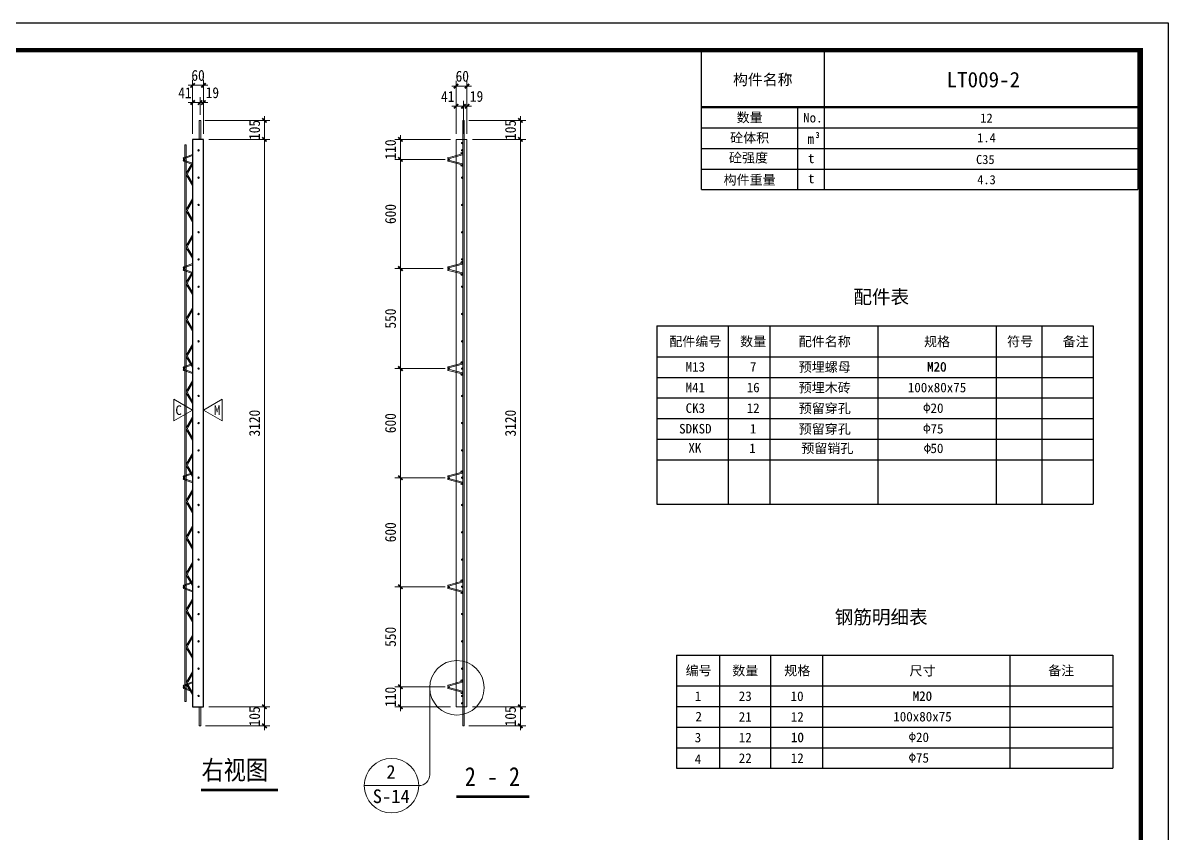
# Model space of a CAD drawing. Header units: millimetres. Extents: x 0 to 28815, y -2 to 20487.
# Drawn here: x 22515 to 28815, y 16029 to 20484 of the extents above; entities that cross this region are included whole.
import ezdxf
from ezdxf.enums import TextEntityAlignment as Align

# ---------------------------------------------------------------- set-up
doc = ezdxf.new("R2010")
doc.units = ezdxf.units.MM
doc.linetypes.add('ACAD_ISO10W100', pattern=[18, 12, -3, 0, -3])
for name, color, linetype in [('DBD6X-1##宽度', 4, 'Continuous'), ('DBD6X-1##高度', 4, 'Continuous'), ('YZ-下划线', 1, 'ACAD_ISO10W100'), ('YZ-标题文字', 2, 'Continuous'), ('YZ-索引图号', 3, 'Continuous'), ('图框2', 1, 'Continuous'), ('图框签字栏-图框文字', 255, 'Continuous'), ('图框线', 7, 'Continuous'), ('桁架', 4, 'Continuous'), ('钢筋', 7, 'Continuous')]:
    doc.layers.add(name, color=color, linetype=linetype)
for name, color, linetype, lineweight in [('YG-标注', 151, 'Continuous', 15), ('YZ-符号', 96, 'Continuous', 9), ('轮廓线', 2, 'Continuous', 13)]:
    doc.layers.add(name, color=color, linetype=linetype, lineweight=lineweight)
doc.styles.add('YZ-样式 1', font='simhei.ttf', dxfattribs={"width": 0.85})
doc.styles.add('YZ-样式 2', font='simhei.ttf', dxfattribs={"width": 0.9})
doc.styles.add('图签-样式 2', font='')
doc.styles.add('图签-黑体', font='simhei.ttf')
doc.styles.get('图签-样式 2').set_extended_font_data('NSimSun')
doc.dimstyles.new('YZ-30', dxfattribs={"dimscale": 30, "dimtxt": 2, "dimasz": 0.8, "dimexe": 1, "dimexo": 1, "dimgap": 0.8, "dimtad": 1, "dimdec": 0, "dimzin": 1, "dimdsep": 46, "dimtxsty": 'YZ-样式 2', "dimblk": 'ARCHTICK', "dimcen": 250, "dimdle": 0.8, "dimclrd": 151, "dimclre": 151, "dimclrt": 7, "dimazin": 0, "dimtfac": 1, "dimtdec": 0, "dimtix": 1, "dimtmove": 2, "dimatfit": 2, "dimldrblk": 'ARCHTICK', "dimfxl": 1, "dimlwd": 9, "dimlwe": 9, "dimarcsym": 0})

# ---------------------------------------------------------------- blocks, each defined once
blk = doc.blocks.new('A$C6EDF263D')
at = {"layer": '桁架', "color": 4, "linetype": 'Continuous', "lineweight": 9}
for p, q in [((82.8, 74.6), (6.3, 53.8)), ((84.4, 68.8), (7.7, 48)), ((82.8, 14.4), (6.3, 34.2)), ((84.4, 20.2), (7.7, 40))]:
    blk.add_line(p, q, dxfattribs=at)
for centre in [(80.4, 78), (8.4, 44), (80.4, 11)]:
    blk.add_circle(centre, 4, dxfattribs=at)
for centre, start, end in [((83.5, 71.7), 283.99475, 103.99475), ((7, 50.9), 103.99475, 283.99475), ((7, 37.1), 76.00525, 256.00525), ((83.5, 17.3), 256.00525, 76.00525)]:
    blk.add_arc(centre, 3, start, end, dxfattribs=at)
blk = doc.blocks.new('A$C71EC6BAC')
at = {"layer": '桁架', "color": 4, "linetype": 'Continuous', "lineweight": 9}
for p, q in [((55.4, 54.9), (6.3, 37.3)), ((55.4, 0), (6.3, 17.7)), ((55.4, 48.6), (7.7, 31.5)), ((55.4, 6.3), (7.7, 23.5))]:
    blk.add_line(p, q, dxfattribs=at)
blk.add_circle((8.4, 27.5), 4, dxfattribs=at)
for centre, start, end in [((7, 34.4), 103.99475, 283.99475), ((7, 20.6), 76.00525, 256.00525)]:
    blk.add_arc(centre, 3, start, end, dxfattribs=at)
blk = doc.blocks.new('_ArchTick')
at = {"color": 0, "linetype": 'ByBlock', "const_width": 0.4}
blk.add_lwpolyline([(-0.5, -0.5), (0.5, 0.5)], dxfattribs=at)
blk = doc.blocks.new('*D526')
at = {"layer": 'Defpoints', "color": 0, "ltscale": 30, "transparency": 16777216}
for p in [(23485, 19948.2), (23508.3, 19843.6), (23843.6, 19843.6)]:
    blk.add_point(p, dxfattribs=at)
at = {"layer": 'YG-标注', "color": 151, "lineweight": 9, "ltscale": 30, "transparency": 16777216}
for p, q in [((23843.6, 19948.2), (23843.6, 19972.2)), ((23515, 19948.2), (23873.6, 19948.2)), ((23843.6, 19948.2), (23843.6, 19843.6)), ((23538.3, 19843.6), (23873.6, 19843.6)), ((23843.6, 19843.6), (23843.6, 19819.6))]:
    blk.add_line(p, q, dxfattribs=at)
at = {"layer": 'YG-标注', "color": 151, "lineweight": 9, "ltscale": 30, "transparency": 16777216, "xscale": 24, "yscale": 24, "zscale": 24}
for p, rotation in [((23843.6, 19948.2), 270), ((23843.6, 19843.6), 90)]:
    blk.add_blockref('_ArchTick', p, dxfattribs=dict(at, rotation=rotation))
at = {"layer": 'YG-标注', "color": 7, "lineweight": 9, "ltscale": 30, "transparency": 16777216, "insert": (23789.3, 19895.9), "char_height": 60, "attachment_point": 5, "rotation": 90, "style": 'YZ-样式 2'}
blk.add_mtext('105', dxfattribs=at)
blk = doc.blocks.new('*D527')
at = {"layer": 'DBD6X-1##宽度', "color": 151, "lineweight": 9, "ltscale": 30, "transparency": 16777216}
for p, q in [((23843.6, 19867.6), (23843.6, 16699.6)), ((23538.3, 19843.6), (23873.6, 19843.6)), ((23538.3, 16723.6), (23873.6, 16723.6))]:
    blk.add_line(p, q, dxfattribs=at)
at = {"layer": 'Defpoints', "color": 0, "ltscale": 30, "transparency": 16777216}
for p in [(23508.3, 19843.6), (23508.3, 16723.6), (23843.6, 16723.6)]:
    blk.add_point(p, dxfattribs=at)
at = {"layer": 'DBD6X-1##宽度', "color": 151, "lineweight": 9, "ltscale": 30, "transparency": 16777216, "xscale": 24, "yscale": 24, "zscale": 24}
for p, rotation in [((23843.6, 19843.6), 90), ((23843.6, 16723.6), 270)]:
    blk.add_blockref('_ArchTick', p, dxfattribs=dict(at, rotation=rotation))
at = {"layer": 'DBD6X-1##宽度', "color": 7, "lineweight": 9, "ltscale": 30, "transparency": 16777216, "insert": (23789.3, 18283.6), "char_height": 60, "attachment_point": 5, "rotation": 90, "style": 'YZ-样式 2'}
blk.add_mtext('3120', dxfattribs=at)
blk = doc.blocks.new('*D528')
at = {"layer": 'Defpoints', "color": 0, "ltscale": 30, "transparency": 16777216}
for p in [(23508.3, 16723.6), (23489.3, 16619), (23843.6, 16619)]:
    blk.add_point(p, dxfattribs=at)
at = {"layer": 'YG-标注', "color": 151, "lineweight": 9, "ltscale": 30, "transparency": 16777216}
for p, q in [((23538.3, 16723.6), (23873.6, 16723.6)), ((23843.6, 16723.6), (23843.6, 16747.6)), ((23843.6, 16723.6), (23843.6, 16619)), ((23519.3, 16619), (23873.6, 16619)), ((23843.6, 16619), (23843.6, 16595))]:
    blk.add_line(p, q, dxfattribs=at)
at = {"layer": 'YG-标注', "color": 151, "lineweight": 9, "ltscale": 30, "transparency": 16777216, "xscale": 24, "yscale": 24, "zscale": 24}
for p, rotation in [((23843.6, 16723.6), 270), ((23843.6, 16619), 90)]:
    blk.add_blockref('_ArchTick', p, dxfattribs=dict(at, rotation=rotation))
at = {"layer": 'YG-标注', "color": 7, "lineweight": 9, "ltscale": 30, "transparency": 16777216, "insert": (23789.3, 16671.3), "char_height": 60, "attachment_point": 5, "rotation": 90, "style": 'YZ-样式 2'}
blk.add_mtext('105', dxfattribs=at)
blk = doc.blocks.new('*D529')
at = {"layer": 'Defpoints', "color": 0, "ltscale": 30, "transparency": 16777216}
for p in [(23448.3, 20141.2), (23448.3, 19843.6), (23508.3, 19843.6)]:
    blk.add_point(p, dxfattribs=at)
at = {"layer": 'YG-标注', "color": 151, "lineweight": 9, "ltscale": 30, "transparency": 16777216}
for p, q in [((23448.3, 19873.6), (23448.3, 20171.2)), ((23508.3, 19873.6), (23508.3, 20171.2)), ((23448.3, 20141.2), (23424.3, 20141.2)), ((23508.3, 20141.2), (23448.3, 20141.2)), ((23508.3, 20141.2), (23532.3, 20141.2))]:
    blk.add_line(p, q, dxfattribs=at)
at = {"layer": 'YG-标注', "color": 151, "lineweight": 9, "ltscale": 30, "transparency": 16777216, "xscale": 24, "yscale": 24, "zscale": 24}
blk.add_blockref('_ArchTick', (23448.3, 20141.2), dxfattribs=at)
at = {"layer": 'YG-标注', "color": 151, "lineweight": 9, "ltscale": 30, "transparency": 16777216, "xscale": 24, "yscale": 24, "zscale": 24, "rotation": 180}
blk.add_blockref('_ArchTick', (23508.3, 20141.2), dxfattribs=at)
at = {"layer": 'YG-标注', "color": 7, "lineweight": 9, "ltscale": 30, "transparency": 16777216, "insert": (23478.3, 20195.6), "char_height": 60, "attachment_point": 5, "style": 'YZ-样式 2'}
blk.add_mtext('60', dxfattribs=at)
blk = doc.blocks.new('*D530')
at = {"layer": 'Defpoints', "color": 0, "ltscale": 30, "transparency": 16777216}
for p in [(23489.3, 20046.4), (23489.3, 19948.2), (23508.3, 19843.6)]:
    blk.add_point(p, dxfattribs=at)
at = {"layer": 'YG-标注', "color": 151, "lineweight": 9, "ltscale": 30, "transparency": 16777216}
for p, q in [((23489.3, 20046.4), (23465.3, 20046.4)), ((23489.3, 19978.2), (23489.3, 20076.4)), ((23508.3, 20046.4), (23489.3, 20046.4)), ((23508.3, 19873.6), (23508.3, 20076.4)), ((23508.3, 20046.4), (23532.3, 20046.4))]:
    blk.add_line(p, q, dxfattribs=at)
at = {"layer": 'YG-标注', "color": 151, "lineweight": 9, "ltscale": 30, "transparency": 16777216, "xscale": 24, "yscale": 24, "zscale": 24}
blk.add_blockref('_ArchTick', (23489.3, 20046.4), dxfattribs=at)
at = {"layer": 'YG-标注', "color": 151, "lineweight": 9, "ltscale": 30, "transparency": 16777216, "xscale": 24, "yscale": 24, "zscale": 24, "rotation": 180}
blk.add_blockref('_ArchTick', (23508.3, 20046.4), dxfattribs=at)
at = {"layer": 'YG-标注', "color": 7, "lineweight": 9, "ltscale": 30, "transparency": 16777216, "insert": (23557, 20100.4), "char_height": 60, "attachment_point": 5, "style": 'YZ-样式 2'}
blk.add_mtext('19', dxfattribs=at)
blk = doc.blocks.new('*D531')
at = {"layer": 'Defpoints', "color": 0, "ltscale": 30, "transparency": 16777216}
for p in [(23448.3, 20046.4), (23489.3, 19948.2), (23448.3, 19843.6)]:
    blk.add_point(p, dxfattribs=at)
at = {"layer": 'YG-标注', "color": 151, "lineweight": 9, "ltscale": 30, "transparency": 16777216}
for p, q in [((23448.3, 20046.4), (23424.3, 20046.4)), ((23448.3, 19873.6), (23448.3, 20076.4)), ((23489.3, 20046.4), (23448.3, 20046.4)), ((23489.3, 19978.2), (23489.3, 20076.4)), ((23489.3, 20046.4), (23513.3, 20046.4))]:
    blk.add_line(p, q, dxfattribs=at)
at = {"layer": 'YG-标注', "color": 151, "lineweight": 9, "ltscale": 30, "transparency": 16777216, "xscale": 24, "yscale": 24, "zscale": 24}
blk.add_blockref('_ArchTick', (23448.3, 20046.4), dxfattribs=at)
at = {"layer": 'YG-标注', "color": 151, "lineweight": 9, "ltscale": 30, "transparency": 16777216, "xscale": 24, "yscale": 24, "zscale": 24, "rotation": 180}
blk.add_blockref('_ArchTick', (23489.3, 20046.4), dxfattribs=at)
at = {"layer": 'YG-标注', "color": 7, "lineweight": 9, "ltscale": 30, "transparency": 16777216, "insert": (23406.2, 20100.4), "char_height": 60, "attachment_point": 5, "style": 'YZ-样式 2'}
blk.add_mtext('41', dxfattribs=at)
blk = doc.blocks.new('*D532')
at = {"layer": 'DBD6X-1##高度', "color": 151, "lineweight": 9, "ltscale": 30, "transparency": 16777216}
for p, q in [((24897.7, 19873.6), (24897.7, 20166.7)), ((24957.7, 19873.6), (24957.7, 20166.7)), ((24981.7, 20136.7), (24873.7, 20136.7))]:
    blk.add_line(p, q, dxfattribs=at)
at = {"layer": 'Defpoints', "color": 0, "ltscale": 30, "transparency": 16777216}
for p in [(24897.7, 20136.7), (24897.7, 19843.6), (24957.7, 19843.6)]:
    blk.add_point(p, dxfattribs=at)
at = {"layer": 'DBD6X-1##高度', "color": 151, "lineweight": 9, "ltscale": 30, "transparency": 16777216, "xscale": 24, "yscale": 24, "zscale": 24, "rotation": 180}
blk.add_blockref('_ArchTick', (24897.7, 20136.7), dxfattribs=at)
at = {"layer": 'DBD6X-1##高度', "color": 151, "lineweight": 9, "ltscale": 30, "transparency": 16777216, "xscale": 24, "yscale": 24, "zscale": 24}
blk.add_blockref('_ArchTick', (24957.7, 20136.7), dxfattribs=at)
at = {"layer": 'DBD6X-1##高度', "color": 7, "lineweight": 9, "ltscale": 30, "transparency": 16777216, "insert": (24931.8, 20191), "char_height": 60, "attachment_point": 5, "style": 'YZ-样式 2'}
blk.add_mtext('60', dxfattribs=at)
blk = doc.blocks.new('*D533')
at = {"layer": 'Defpoints', "color": 0, "ltscale": 30, "transparency": 16777216}
for p in [(24938.8, 20026), (24938.8, 19843.6), (24957.7, 19843.6)]:
    blk.add_point(p, dxfattribs=at)
at = {"layer": 'YG-标注', "color": 151, "lineweight": 9, "ltscale": 30, "transparency": 16777216}
for p, q in [((24938.8, 19873.6), (24938.8, 20056)), ((24957.7, 19873.6), (24957.7, 20056)), ((24938.8, 20026), (24914.8, 20026)), ((24957.7, 20026), (24938.8, 20026)), ((24957.7, 20026), (24981.7, 20026))]:
    blk.add_line(p, q, dxfattribs=at)
at = {"layer": 'YG-标注', "color": 151, "lineweight": 9, "ltscale": 30, "transparency": 16777216, "xscale": 24, "yscale": 24, "zscale": 24}
blk.add_blockref('_ArchTick', (24938.8, 20026), dxfattribs=at)
at = {"layer": 'YG-标注', "color": 151, "lineweight": 9, "ltscale": 30, "transparency": 16777216, "xscale": 24, "yscale": 24, "zscale": 24, "rotation": 180}
blk.add_blockref('_ArchTick', (24957.7, 20026), dxfattribs=at)
at = {"layer": 'YG-标注', "color": 7, "lineweight": 9, "ltscale": 30, "transparency": 16777216, "insert": (25010.3, 20080), "char_height": 60, "attachment_point": 5, "style": 'YZ-样式 2'}
blk.add_mtext('19', dxfattribs=at)
blk = doc.blocks.new('*D534')
at = {"layer": 'Defpoints', "color": 0, "ltscale": 30, "transparency": 16777216}
for p in [(24897.7, 20026), (24897.7, 19843.6), (24938.8, 19843.6)]:
    blk.add_point(p, dxfattribs=at)
at = {"layer": 'YG-标注', "color": 151, "lineweight": 9, "ltscale": 30, "transparency": 16777216}
for p, q in [((24897.7, 19873.6), (24897.7, 20056)), ((24938.8, 19873.6), (24938.8, 20056)), ((24897.7, 20026), (24873.7, 20026)), ((24938.8, 20026), (24897.7, 20026)), ((24938.8, 20026), (24962.8, 20026))]:
    blk.add_line(p, q, dxfattribs=at)
at = {"layer": 'YG-标注', "color": 151, "lineweight": 9, "ltscale": 30, "transparency": 16777216, "xscale": 24, "yscale": 24, "zscale": 24}
blk.add_blockref('_ArchTick', (24897.7, 20026), dxfattribs=at)
at = {"layer": 'YG-标注', "color": 151, "lineweight": 9, "ltscale": 30, "transparency": 16777216, "xscale": 24, "yscale": 24, "zscale": 24, "rotation": 180}
blk.add_blockref('_ArchTick', (24938.8, 20026), dxfattribs=at)
at = {"layer": 'YG-标注', "color": 7, "lineweight": 9, "ltscale": 30, "transparency": 16777216, "insert": (24851.6, 20080), "char_height": 60, "attachment_point": 5, "style": 'YZ-样式 2'}
blk.add_mtext('41', dxfattribs=at)
blk = doc.blocks.new('*D556')
at = {"layer": 'Defpoints', "color": 0, "ltscale": 30, "transparency": 16777216}
for p in [(24938.7, 19948.2), (24957.7, 19843.6), (25251.5, 19843.6)]:
    blk.add_point(p, dxfattribs=at)
at = {"layer": 'YG-标注', "color": 151, "lineweight": 9, "ltscale": 30, "transparency": 16777216}
for p, q in [((25251.5, 19948.2), (25251.5, 19972.2)), ((24968.7, 19948.2), (25281.5, 19948.2)), ((25251.5, 19948.2), (25251.5, 19843.6)), ((24987.7, 19843.6), (25281.5, 19843.6)), ((25251.5, 19843.6), (25251.5, 19819.6))]:
    blk.add_line(p, q, dxfattribs=at)
at = {"layer": 'YG-标注', "color": 151, "lineweight": 9, "ltscale": 30, "transparency": 16777216, "xscale": 24, "yscale": 24, "zscale": 24}
for p, rotation in [((25251.5, 19948.2), 270), ((25251.5, 19843.6), 90)]:
    blk.add_blockref('_ArchTick', p, dxfattribs=dict(at, rotation=rotation))
at = {"layer": 'YG-标注', "color": 7, "lineweight": 9, "ltscale": 30, "transparency": 16777216, "insert": (25197.2, 19895.9), "char_height": 60, "attachment_point": 5, "rotation": 90, "style": 'YZ-样式 2'}
blk.add_mtext('105', dxfattribs=at)
blk = doc.blocks.new('*D557')
at = {"layer": 'Defpoints', "color": 0, "ltscale": 30, "transparency": 16777216}
for p in [(24957.7, 19843.6), (24957.7, 16723.6), (25251.5, 16723.6)]:
    blk.add_point(p, dxfattribs=at)
at = {"layer": 'YG-标注', "color": 151, "lineweight": 9, "ltscale": 30, "transparency": 16777216}
for p, q in [((25251.5, 19867.6), (25251.5, 16699.6)), ((24987.7, 19843.6), (25281.5, 19843.6)), ((24987.7, 16723.6), (25281.5, 16723.6))]:
    blk.add_line(p, q, dxfattribs=at)
at = {"layer": 'YG-标注', "color": 151, "lineweight": 9, "ltscale": 30, "transparency": 16777216, "xscale": 24, "yscale": 24, "zscale": 24}
for p, rotation in [((25251.5, 19843.6), 90), ((25251.5, 16723.6), 270)]:
    blk.add_blockref('_ArchTick', p, dxfattribs=dict(at, rotation=rotation))
at = {"layer": 'YG-标注', "color": 7, "lineweight": 9, "ltscale": 30, "transparency": 16777216, "insert": (25197.2, 18283.6), "char_height": 60, "attachment_point": 5, "rotation": 90, "style": 'YZ-样式 2'}
blk.add_mtext('3120', dxfattribs=at)
blk = doc.blocks.new('*D558')
at = {"layer": 'Defpoints', "color": 0, "ltscale": 30, "transparency": 16777216}
for p in [(24957.7, 16723.6), (24938.7, 16619), (25251.5, 16619)]:
    blk.add_point(p, dxfattribs=at)
at = {"layer": 'YG-标注', "color": 151, "lineweight": 9, "ltscale": 30, "transparency": 16777216}
for p, q in [((24987.7, 16723.6), (25281.5, 16723.6)), ((25251.5, 16723.6), (25251.5, 16747.6)), ((25251.5, 16723.6), (25251.5, 16619)), ((24968.7, 16619), (25281.5, 16619)), ((25251.5, 16619), (25251.5, 16595))]:
    blk.add_line(p, q, dxfattribs=at)
at = {"layer": 'YG-标注', "color": 151, "lineweight": 9, "ltscale": 30, "transparency": 16777216, "xscale": 24, "yscale": 24, "zscale": 24}
for p, rotation in [((25251.5, 16723.6), 270), ((25251.5, 16619), 90)]:
    blk.add_blockref('_ArchTick', p, dxfattribs=dict(at, rotation=rotation))
at = {"layer": 'YG-标注', "color": 7, "lineweight": 9, "ltscale": 30, "transparency": 16777216, "insert": (25197.2, 16671.3), "char_height": 60, "attachment_point": 5, "rotation": 90, "style": 'YZ-样式 2'}
blk.add_mtext('105', dxfattribs=at)
blk = doc.blocks.new('*D582')
at = {"layer": 'Defpoints', "color": 0, "ltscale": 30, "transparency": 16777216}
for p in [(24867.7, 19733.6), (24591.6, 19133.6), (24856.7, 19133.6)]:
    blk.add_point(p, dxfattribs=at)
at = {"layer": 'YG-标注', "color": 151, "lineweight": 9, "ltscale": 30, "transparency": 16777216}
for p, q in [((24837.7, 19733.6), (24561.6, 19733.6)), ((24591.6, 19757.6), (24591.6, 19109.6)), ((24826.7, 19133.6), (24561.6, 19133.6))]:
    blk.add_line(p, q, dxfattribs=at)
at = {"layer": 'YG-标注', "color": 151, "lineweight": 9, "ltscale": 30, "transparency": 16777216, "xscale": 24, "yscale": 24, "zscale": 24}
for p, rotation in [((24591.6, 19733.6), 90), ((24591.6, 19133.6), 270)]:
    blk.add_blockref('_ArchTick', p, dxfattribs=dict(at, rotation=rotation))
at = {"layer": 'YG-标注', "color": 7, "lineweight": 9, "ltscale": 30, "transparency": 16777216, "insert": (24537.2, 19433.6), "char_height": 60, "attachment_point": 5, "rotation": 90, "style": 'YZ-样式 2'}
blk.add_mtext('600', dxfattribs=at)
blk = doc.blocks.new('*D583')
at = {"layer": 'Defpoints', "color": 0, "ltscale": 30, "transparency": 16777216}
for p in [(24591.6, 16833.6), (24867.7, 16833.6), (24897.7, 16723.6)]:
    blk.add_point(p, dxfattribs=at)
at = {"layer": '钢筋', "color": 151, "lineweight": 9, "ltscale": 30, "transparency": 16777216}
for p, q in [((24837.7, 16833.6), (24561.6, 16833.6)), ((24591.6, 16833.6), (24591.6, 16857.6)), ((24591.6, 16723.6), (24591.6, 16833.6)), ((24867.7, 16723.6), (24561.6, 16723.6)), ((24591.6, 16723.6), (24591.6, 16699.6))]:
    blk.add_line(p, q, dxfattribs=at)
at = {"layer": '钢筋', "color": 151, "lineweight": 9, "ltscale": 30, "transparency": 16777216, "xscale": 24, "yscale": 24, "zscale": 24}
for p, rotation in [((24591.6, 16833.6), 270), ((24591.6, 16723.6), 90)]:
    blk.add_blockref('_ArchTick', p, dxfattribs=dict(at, rotation=rotation))
at = {"layer": '钢筋', "color": 7, "ltscale": 30, "transparency": 16777216, "insert": (24537.2, 16778.6), "char_height": 60, "attachment_point": 5, "rotation": 90, "style": 'YZ-样式 2'}
blk.add_mtext('110', dxfattribs=at)
blk = doc.blocks.new('*D584')
at = {"layer": 'Defpoints', "color": 0, "ltscale": 30, "transparency": 16777216}
for p in [(24867.7, 18583.6), (24591.6, 17983.6), (24867.7, 17983.6)]:
    blk.add_point(p, dxfattribs=at)
at = {"layer": '钢筋', "color": 151, "lineweight": 9, "ltscale": 30, "transparency": 16777216}
for p, q in [((24591.6, 18607.6), (24591.6, 17959.6)), ((24837.7, 18583.6), (24561.6, 18583.6)), ((24837.7, 17983.6), (24561.6, 17983.6))]:
    blk.add_line(p, q, dxfattribs=at)
at = {"layer": '钢筋', "color": 151, "lineweight": 9, "ltscale": 30, "transparency": 16777216, "xscale": 24, "yscale": 24, "zscale": 24}
for p, rotation in [((24591.6, 18583.6), 90), ((24591.6, 17983.6), 270)]:
    blk.add_blockref('_ArchTick', p, dxfattribs=dict(at, rotation=rotation))
at = {"layer": '钢筋', "color": 7, "ltscale": 30, "transparency": 16777216, "insert": (24537.2, 18283.6), "char_height": 60, "attachment_point": 5, "rotation": 90, "style": 'YZ-样式 2'}
blk.add_mtext('600', dxfattribs=at)
blk = doc.blocks.new('*D585')
at = {"layer": 'Defpoints', "color": 0, "ltscale": 30, "transparency": 16777216}
for p in [(24867.7, 17983.6), (24591.6, 17383.6), (24867.7, 17383.6)]:
    blk.add_point(p, dxfattribs=at)
at = {"layer": '钢筋', "color": 151, "lineweight": 9, "ltscale": 30, "transparency": 16777216}
for p, q in [((24837.7, 17983.6), (24561.6, 17983.6)), ((24591.6, 18007.6), (24591.6, 17359.6)), ((24837.7, 17383.6), (24561.6, 17383.6))]:
    blk.add_line(p, q, dxfattribs=at)
at = {"layer": '钢筋', "color": 151, "lineweight": 9, "ltscale": 30, "transparency": 16777216, "xscale": 24, "yscale": 24, "zscale": 24}
for p, rotation in [((24591.6, 17983.6), 90), ((24591.6, 17383.6), 270)]:
    blk.add_blockref('_ArchTick', p, dxfattribs=dict(at, rotation=rotation))
at = {"layer": '钢筋', "color": 7, "ltscale": 30, "transparency": 16777216, "insert": (24537.2, 17683.6), "char_height": 60, "attachment_point": 5, "rotation": 90, "style": 'YZ-样式 2'}
blk.add_mtext('600', dxfattribs=at)
blk = doc.blocks.new('*D586')
at = {"layer": 'Defpoints', "color": 0, "ltscale": 30, "transparency": 16777216}
for p in [(24867.7, 17383.6), (24591.6, 16833.6), (24867.7, 16833.6)]:
    blk.add_point(p, dxfattribs=at)
at = {"layer": '钢筋', "color": 151, "lineweight": 9, "ltscale": 30, "transparency": 16777216}
for p, q in [((24591.6, 17407.6), (24591.6, 16809.6)), ((24837.7, 17383.6), (24561.6, 17383.6)), ((24837.7, 16833.6), (24561.6, 16833.6))]:
    blk.add_line(p, q, dxfattribs=at)
at = {"layer": '钢筋', "color": 151, "lineweight": 9, "ltscale": 30, "transparency": 16777216, "xscale": 24, "yscale": 24, "zscale": 24}
for p, rotation in [((24591.6, 17383.6), 90), ((24591.6, 16833.6), 270)]:
    blk.add_blockref('_ArchTick', p, dxfattribs=dict(at, rotation=rotation))
at = {"layer": '钢筋', "color": 7, "ltscale": 30, "transparency": 16777216, "insert": (24537.2, 17108.6), "char_height": 60, "attachment_point": 5, "rotation": 90, "style": 'YZ-样式 2'}
blk.add_mtext('550', dxfattribs=at)
blk = doc.blocks.new('*D587')
at = {"layer": 'Defpoints', "color": 0, "ltscale": 30, "transparency": 16777216}
for p in [(24591.6, 19843.6), (24897.7, 19843.6), (24867.7, 19733.6)]:
    blk.add_point(p, dxfattribs=at)
at = {"layer": '钢筋', "color": 151, "lineweight": 9, "ltscale": 30, "transparency": 16777216}
for p, q in [((24591.6, 19843.6), (24591.6, 19867.6)), ((24867.7, 19843.6), (24561.6, 19843.6)), ((24591.6, 19733.6), (24591.6, 19843.6)), ((24837.7, 19733.6), (24561.6, 19733.6)), ((24591.6, 19733.6), (24591.6, 19709.6))]:
    blk.add_line(p, q, dxfattribs=at)
at = {"layer": '钢筋', "color": 151, "lineweight": 9, "ltscale": 30, "transparency": 16777216, "xscale": 24, "yscale": 24, "zscale": 24}
for p, rotation in [((24591.6, 19843.6), 270), ((24591.6, 19733.6), 90)]:
    blk.add_blockref('_ArchTick', p, dxfattribs=dict(at, rotation=rotation))
at = {"layer": '钢筋', "color": 7, "ltscale": 30, "transparency": 16777216, "insert": (24537.2, 19788.6), "char_height": 60, "attachment_point": 5, "rotation": 90, "style": 'YZ-样式 2'}
blk.add_mtext('110', dxfattribs=at)
blk = doc.blocks.new('*D588')
at = {"layer": 'Defpoints', "color": 0, "ltscale": 30, "transparency": 16777216}
for p in [(24591.6, 19133.6), (24856.7, 19133.6), (24867.7, 18583.6)]:
    blk.add_point(p, dxfattribs=at)
at = {"layer": 'YG-标注', "color": 151, "lineweight": 9, "ltscale": 30, "transparency": 16777216}
for p, q in [((24591.6, 18559.6), (24591.6, 19157.6)), ((24826.7, 19133.6), (24561.6, 19133.6)), ((24837.7, 18583.6), (24561.6, 18583.6))]:
    blk.add_line(p, q, dxfattribs=at)
at = {"layer": 'YG-标注', "color": 151, "lineweight": 9, "ltscale": 30, "transparency": 16777216, "xscale": 24, "yscale": 24, "zscale": 24}
for p, rotation in [((24591.6, 19133.6), 90), ((24591.6, 18583.6), 270)]:
    blk.add_blockref('_ArchTick', p, dxfattribs=dict(at, rotation=rotation))
at = {"layer": 'YG-标注', "color": 7, "ltscale": 30, "transparency": 16777216, "insert": (24537.2, 18858.6), "char_height": 60, "attachment_point": 5, "rotation": 90, "style": 'YZ-样式 2'}
blk.add_mtext('550', dxfattribs=at)
blk = doc.blocks.new('A$C36382715')
at = {"layer": '桁架', "color": 4, "lineweight": 9}
for p, q in [((11.6, 2910.1), (43, 2962.8)), ((19, 2910.2), (43, 2950.4)), ((11.8, 2889.4), (43, 2837.3)), ((19.1, 2889.4), (43, 2849.5)), ((11.6, 2710.1), (43, 2762.8)), ((19, 2710.2), (43, 2750.4)), ((11.8, 2689.4), (43, 2637.3)), ((19.1, 2689.4), (43, 2649.5)), ((11.6, 2510.1), (43, 2562.8)), ((19, 2510.2), (43, 2550.4)), ((11.8, 2489.4), (43, 2437.3)), ((19.1, 2489.4), (43, 2449.5)), ((11.6, 2310.1), (43, 2362.8)), ((19, 2310.2), (43, 2350.4)), ((11.8, 2289.4), (43, 2237.3)), ((19.1, 2289.4), (43, 2249.5)), ((11.6, 2110.1), (43, 2162.8)), ((19, 2110.2), (43, 2150.4)), ((11.8, 2089.4), (43, 2037.3)), ((19.1, 2089.4), (43, 2049.5)), ((11.6, 1910.1), (43, 1962.8)), ((19, 1910.2), (43, 1950.4)), ((11.8, 1889.4), (43, 1837.3)), ((19.1, 1889.4), (43, 1849.5)), ((11.6, 1710.1), (43, 1762.8)), ((19, 1710.2), (43, 1750.4)), ((11.8, 1689.4), (43, 1637.3)), ((19.1, 1689.4), (43, 1649.5)), ((11.6, 1510.1), (43, 1562.8)), ((19, 1510.2), (43, 1550.4)), ((11.8, 1489.4), (43, 1437.3)), ((19.1, 1489.4), (43, 1449.5)), ((11.6, 1310.1), (43, 1362.8)), ((19, 1310.2), (43, 1350.4)), ((11.8, 1289.4), (43, 1237.3)), ((19.1, 1289.4), (43, 1249.5)), ((11.6, 1110.1), (43, 1162.8)), ((19, 1110.2), (43, 1150.4)), ((11.8, 1089.4), (43, 1037.3)), ((19.1, 1089.4), (43, 1049.5)), ((11.6, 910.1), (43, 962.8)), ((19, 910.2), (43, 950.4)), ((11.8, 889.4), (43, 837.3)), ((19.1, 889.4), (43, 849.5)), ((11.6, 710.1), (43, 762.8)), ((19, 710.2), (43, 750.4)), ((19.1, 689.4), (43, 649.5)), ((11.6, 510.1), (43, 562.8)), ((19, 510.2), (43, 550.4)), ((11.8, 489.4), (43, 437.3)), ((19.1, 489.4), (43, 449.5)), ((11.6, 310.1), (43, 362.8)), ((19, 310.2), (43, 350.4)), ((11.8, 289.4), (43, 237.3)), ((19.1, 289.4), (43, 249.5)), ((11.6, 110.1), (43, 162.8)), ((19, 110.2), (43, 150.4)), ((11.8, 89.4), (43, 37.3)), ((19.1, 89.4), (43, 49.5))]:
    blk.add_line(p, q, dxfattribs=at)
at = {"layer": '桁架', "color": 4, "lineweight": 5}
blk.add_line((11.8, 689.4), (43, 637.3), dxfattribs=at)
at = {"layer": '桁架', "color": 4, "lineweight": 9}
for centre, radius, start, end in [((24.2, 2899.9), 16.2, 141.05333, 219.87299), ((31.9, 2899.9), 16.5, 141.3315, 219.15534), ((24.2, 2699.9), 16.2, 141.05333, 219.87299), ((31.9, 2699.9), 16.5, 141.3315, 219.15534), ((24.2, 2499.9), 16.2, 141.05333, 219.87299), ((31.9, 2499.9), 16.5, 141.3315, 219.15534), ((24.2, 2299.9), 16.2, 141.05333, 219.87299), ((31.9, 2299.9), 16.5, 141.3315, 219.15534), ((24.2, 2099.9), 16.2, 141.05333, 219.87299), ((31.9, 2099.9), 16.5, 141.3315, 219.15534), ((24.2, 1899.9), 16.2, 141.05333, 219.87299), ((31.9, 1899.9), 16.5, 141.3315, 219.15534), ((24.2, 1699.9), 16.2, 141.05333, 219.87299), ((31.9, 1699.9), 16.5, 141.3315, 219.15534), ((24.2, 1499.9), 16.2, 141.05333, 219.87299), ((31.9, 1499.9), 16.5, 141.3315, 219.15534), ((24.2, 1299.9), 16.2, 141.05333, 219.87299), ((31.9, 1299.9), 16.5, 141.3315, 219.15534), ((24.2, 1099.9), 16.2, 141.05333, 219.87299), ((31.9, 1099.9), 16.5, 141.3315, 219.15534), ((24.2, 899.9), 16.2, 141.05333, 219.87299), ((31.9, 899.9), 16.5, 141.3315, 219.15534), ((24.2, 699.9), 16.2, 141.05333, 219.87299), ((31.9, 699.9), 16.5, 141.3315, 219.15534), ((24.2, 499.9), 16.2, 141.05333, 219.87299), ((31.9, 499.9), 16.5, 141.3315, 219.15534), ((24.2, 299.9), 16.2, 141.05333, 219.87299), ((31.9, 299.9), 16.5, 141.3315, 219.15534), ((24.2, 99.9), 16.2, 141.05333, 219.87299), ((31.9, 99.9), 16.5, 141.3315, 219.15534)]:
    blk.add_arc(centre, radius, start, end, dxfattribs=at)
at = {"layer": '钢筋', "color": 4, "lineweight": 5}
for p, q in [((0, 0), (0, 3060)), ((8, 3060), (0, 3060)), ((8, 0), (8, 3060)), ((0, 0), (8, 0))]:
    blk.add_line(p, q, dxfattribs=at)
blk = doc.blocks.new('构件信息')
at = {"layer": '图框线'}
for p, q in [((2183.9, 3126.9), (2183.9, 3886.1)), ((2183.9, 3886.1), (4584.7, 3886.1)), ((2859.4, 3886.1), (2859.4, 3126.9)), ((4584.7, 3886.1), (4584.7, 3126.9)), ((2714.6, 3126.9), (2714.6, 3580.3)), ((2183.9, 3466.9), (4584.7, 3466.9)), ((2183.9, 3353.6), (4584.7, 3353.6)), ((2183.9, 3240.3), (4584.7, 3240.3)), ((2183.9, 3126.9), (4584.7, 3126.9)), ((2183.9, 3126.9), (4584.7, 3126.9))]:
    blk.add_line(p, q, dxfattribs=at)
at = {"layer": '图框线', "const_width": 12.1}
blk.add_lwpolyline([(2183.9, 3580.3), (4584.7, 3580.3)], dxfattribs=at)
at = {"style": '图签-黑体'}
blk.add_attdef('构件名称', (3532.4, 3689.4), '', height=85, dxfattribs=at)
for tag, p in [('数量', (3752.1, 3495.5)), ('砼体积', (3752.1, 3387.1)), ('混凝土强度', (3745.7, 3267.6)), ('构件重量', (3752.1, 3156.8))]:
    blk.add_attdef(tag, text='', height=50, dxfattribs=at).set_placement(p, align=Align.CENTER)
at = {"layer": '图框签字栏-图框文字', "style": '图签-黑体'}
for s, height, p in [('构件名称', 60, (2521.6, 3732.2)), ('数量', 52.5, (2449.2, 3523.6)), ('No.', 52.5, (2796.8, 3522.4)), ('砼体积', 52.5, (2449.2, 3411.9)), ('m', 52.5, (2785.1, 3407)), ('m', 52.5, (2785.1, 3404.8)), ('3', 31.8, (2822.7, 3428.5)), ('3', 31.8, (2822.7, 3426.2)), ('砼强度', 52.5, (2442.8, 3302.5)), ('t', 52.5, (2787.9, 3299.1)), ('构件重量', 52.5, (2449.2, 3180.8)), ('t', 52.5, (2787.9, 3188.4))]:
    blk.add_text(s, height=height, dxfattribs=at).set_placement(p, align=Align.MIDDLE_CENTER)
blk = doc.blocks.new('BOM')
at = {"layer": '图框签字栏-图框文字', "color": 2, "lineweight": 15}
for points in [[(11272.6, 6820.5), (11272.6, 6764.7)], [(11272.6, 6707.2), (11272.6, 6651.4)], [(11276.2, 6597.2), (11276.2, 6541.5)]]:
    blk.add_lwpolyline(points, dxfattribs=at)
for centre in [(11273, 6793.7), (11273, 6680.3), (11276.2, 6569.7)]:
    blk.add_circle(centre, 15.4, dxfattribs=at)
at = {"layer": '图框线'}
for p, q in [((9787.4, 7243.7), (12188.2, 7243.7)), ((9787.4, 7243.7), (9787.4, 6263.5)), ((10179, 7243.7), (10179, 6263.5)), ((10408.7, 7243.7), (10408.7, 6263.5)), ((11003, 7243.7), (11003, 6263.5)), ((11654.6, 7243.7), (11654.6, 6263.5)), ((11904.6, 7243.7), (11904.6, 6263.5)), ((12188.2, 7243.7), (12188.2, 6263.5)), ((9787.4, 7074.5), (12188.2, 7074.5)), ((9787.4, 6961.1), (12188.2, 6961.1)), ((9787.4, 6847.8), (12188.2, 6847.8)), ((9787.4, 6734.5), (12188.2, 6734.5)), ((9787.4, 6621.1), (12188.2, 6621.1)), ((9787.4, 6507.8), (12188.2, 6507.8)), ((9787.4, 6263.5), (12188.2, 6263.5)), ((9787.4, 6263.5), (12188.2, 6263.5))]:
    blk.add_line(p, q, dxfattribs=at)
at = {"layer": '图框签字栏-图框文字', "style": '图签-黑体'}
for s, p in [('配件编号', (9999.3, 7158.5)), ('数量', (10317.4, 7158.5)), ('配件名称', (10711.2, 7158.2)), ('规格', (11328.8, 7157.7)), ('符号', (11786, 7158.5)), ('备注', (12091.6, 7158.5))]:
    blk.add_text(s, height=52.5, dxfattribs=at).set_placement(p, align=Align.MIDDLE_CENTER)
at = {"layer": '图框签字栏-图框文字', "color": 2, "style": '图签-样式 2'}
for s, p in [('M13', (9999.3, 7018.8)), ('7', (10317.4, 7018.8)), ('预埋螺母', (10711.2, 7017.8)), ('M20', (11327.1, 7019.9)), ('M20', (11328.8, 7018.5)), ('M41', (9999.3, 6905.5)), ('16', (10317.4, 6905.5)), ('预埋木砖', (10711.2, 6904.3)), ('100x80x75', (11328.8, 6905.2)), ('CK3', (9999.3, 6791.8)), ('12', (10317.4, 6791.8)), ('预留穿孔', (10711.2, 6790.5)), ('SDKSD', (9999.3, 6678.5)), ('1', (10317.4, 6678.5)), ('预留穿孔', (10711.2, 6677.2)), ('XK', (9996.8, 6573.2)), ('1', (10313.9, 6570.7)), ('预留销孔', (10725.3, 6570.8)), ('50', (11328.3, 6570.8))]:
    blk.add_text(s, height=52.5, dxfattribs=at).set_placement(p, align=Align.MIDDLE_CENTER)
for s, p in [('20', (11328.8, 6791.8)), ('75', (11328.8, 6678.5))]:
    blk.add_text(s, height=52.5, rotation=0, dxfattribs=at).set_placement(p, align=Align.MIDDLE_CENTER)
blk = doc.blocks.new('钢筋')
at = {"layer": '图框签字栏-图框文字', "color": 2, "lineweight": 15}
for points in [[(11236.7, 4540.7), (11236.7, 4484.9)], [(11236.7, 4427.3), (11236.7, 4371.6)]]:
    blk.add_lwpolyline(points, dxfattribs=at)
for centre in [(11237.1, 4513.8), (11237.1, 4400.5)]:
    blk.add_circle(centre, 15.4, dxfattribs=at)
at = {"layer": '图框线'}
for p, q in [((9938.8, 4963.9), (12339.6, 4963.9)), ((9938.8, 4963.9), (9938.8, 4341.3)), ((10175.4, 4963.4), (10175.4, 4341.3)), ((10456.2, 4963.9), (10456.2, 4341.3)), ((10742.5, 4963.9), (10742.5, 4341.3)), ((11772.6, 4963.9), (11772.6, 4341.3)), ((12339.6, 4963.9), (12339.6, 4341.8)), ((9938.8, 4794.6), (12339.6, 4794.6)), ((9938.8, 4681.3), (12339.6, 4681.3)), ((9938.8, 4568), (12339.6, 4568)), ((9938.8, 4454.6), (12339.6, 4454.6)), ((9938.8, 4341.3), (12339.6, 4341.3))]:
    blk.add_line(p, q, dxfattribs=at)
at = {"layer": '图框签字栏-图框文字', "style": '图签-黑体'}
for s, p in [('编号', (10061.2, 4878.7)), ('数量', (10317.9, 4878.4)), ('规格', (10604.1, 4878.4)), ('尺寸', (11292.9, 4877.9)), ('备注', (12056.1, 4878.7))]:
    blk.add_text(s, height=52.5, dxfattribs=at).set_placement(p, align=Align.MIDDLE_CENTER)
at = {"layer": '图框签字栏-图框文字', "color": 2, "style": '图签-样式 2'}
for s, p in [('1', (10057.7, 4738)), ('23', (10317.9, 4738)), ('10', (10603.1, 4738)), ('M20', (11291.8, 4738.2)), ('M20', (11292.9, 4738.7)), ('2', (10061.8, 4625.8)), ('21', (10317.9, 4624.5)), ('12', (10604.1, 4624.5)), ('100x80x75', (11292.9, 4625.4)), ('3', (10057.7, 4510.5)), ('12', (10317.9, 4510.7)), ('10', (10604.1, 4510.7)), ('10', (10605.5, 4512.1)), ('4', (10057.7, 4391.9)), ('22', (10317.9, 4397.4)), ('12', (10604.1, 4397.4))]:
    blk.add_text(s, height=52.5, dxfattribs=at).set_placement(p, align=Align.MIDDLE_CENTER)
for s, p in [('20', (11292.9, 4512)), ('75', (11292.9, 4398.7))]:
    blk.add_text(s, height=52.5, rotation=0, dxfattribs=at).set_placement(p, align=Align.MIDDLE_CENTER)

msp = doc.modelspace()

# ---------------------------------------------------------------- linework, layer by layer
at = {"layer": 'YZ-下划线', "color": 1, "linetype": 'ByBlock', "const_width": 15}
for points in [[(23493.7, 16265.6), (23917.3, 16265.6)], [(24899.5, 16229.3), (25301.5, 16229.3)]]:
    msp.add_lwpolyline(points, dxfattribs=at)
at = {"layer": 'YZ-符号', "color": 1, "lineweight": 13, "ltscale": 100}
msp.add_line((24752.5, 16828.7), (24752.5, 16350.2), dxfattribs=at)
at = {"layer": 'YZ-符号', "color": 1, "ltscale": 100}
msp.add_line((24692.5, 16290.2), (24392.5, 16290.2), dxfattribs=at)
at = {"layer": 'YZ-符号', "color": 1, "lineweight": 15}
for points in [[(23448.3, 18355.8), (23344.9, 18296.1), (23344.9, 18415.5)], [(23508.3, 18355.3), (23611.7, 18295.6), (23611.7, 18415)]]:
    msp.add_lwpolyline(points, close=True, dxfattribs=at)
at = {"layer": 'YZ-符号', "color": 1, "ltscale": 100}
for centre in [(24902.5, 16828.7), (24542.5, 16290.2)]:
    msp.add_circle(centre, 150, dxfattribs=at)
at = {"layer": 'YZ-符号', "color": 1, "lineweight": 13, "ltscale": 100}
msp.add_arc((24692.5, 16350.2), 60, 270, 0, dxfattribs=at)
at = {"layer": '图框2', "color": 1}
msp.add_lwpolyline([(16214.7, 11574.4), (16214.7, 20484.4), (28814.7, 20484.4), (28814.7, 11574.4)], close=True, dxfattribs=at)
at = {"layer": '图框线', "const_width": 24}
msp.add_lwpolyline([(16514.7, 20334.4), (28664.7, 20334.4), (28664.7, 11724.4), (16514.7, 11724.4)], close=True, dxfattribs=at)
at = {"layer": '轮廓线', "color": 2, "lineweight": 30}
msp.add_lwpolyline([(23508.3, 16723.6), (23508.3, 16723.6), (23508.3, 19843.6), (23448.3, 19843.6), (23448.3, 18973.6), (23448.3, 16723.6), (23448.3, 16723.6), (23508.3, 16723.6), (23508.3, 16723.6)], dxfattribs=at)
at = {"layer": '轮廓线', "color": 2, "lineweight": 9}
msp.add_lwpolyline([(24957.7, 16723.6), (24957.7, 16723.6), (24957.7, 19843.6), (24897.7, 19843.6), (24897.7, 18973.6), (24897.7, 16723.6), (24897.7, 16723.6), (24957.7, 16723.6), (24957.7, 16723.6)], dxfattribs=at)
at = {"layer": '钢筋', "color": 5, "lineweight": 13}
for points in [[(23485.3, 19843.6), (23485.3, 19948.2), (23493.3, 19948.2), (23493.3, 19843.6)], [(24934.7, 19843.6), (24934.7, 19948.2), (24942.7, 19948.2), (24942.7, 19843.6)], [(24934.7, 19843.6), (24934.7, 16619), (24942.7, 16619), (24942.7, 19843.6)], [(23485.3, 16723.6), (23485.3, 16619), (23493.3, 16619), (23493.3, 16723.6)]]:
    msp.add_lwpolyline(points, dxfattribs=at)
at = {"layer": '钢筋', "color": 1, "lineweight": 13}
for centre in [(23481.3, 19783.6), (24930.7, 19823.6), (24930.7, 19783.6), (23481.3, 19633.6), (24930.7, 19633.6), (23481.3, 19483.6), (24930.7, 19483.6), (23481.3, 19333.6), (24930.7, 19333.6), (23481.3, 19183.6), (24930.7, 19183.6), (23481.3, 19033.6), (24930.7, 19033.6), (23481.3, 18883.6), (24930.7, 18883.6), (23481.3, 18733.6), (24930.7, 18733.6), (23481.3, 18583.6), (24930.7, 18583.6), (23481.3, 18433.6), (24930.7, 18433.6), (23481.3, 18283.6), (24930.7, 18283.6), (23481.3, 18133.6), (24930.7, 18133.6), (23481.3, 17983.6), (24930.7, 17983.6), (23481.3, 17833.6), (24930.7, 17833.6), (23481.3, 17683.6), (24930.7, 17683.6), (23481.3, 17533.6), (24930.7, 17533.6), (23481.3, 17383.6), (24930.7, 17383.6), (23481.3, 17233.6), (24930.7, 17233.6), (23481.3, 17083.6), (24930.7, 17083.6), (23481.3, 16933.6), (24930.7, 16933.6), (23481.3, 16783.6), (24930.7, 16783.6), (24930.7, 16743.6)]:
    msp.add_circle(centre, 4, dxfattribs=at)

# ---------------------------------------------------------------- block references
ref = msp.add_blockref('构件信息', (24063.6, 16440.7))
ref.add_attrib('构件名称', 'LT009-2', (27596, 20130.1), dxfattribs={"height": 85, "style": '图签-黑体'})
ref.add_attrib('数量', '12', dxfattribs={"height": 50, "style": '图签-黑体'}).set_placement((27815.7, 19936.2), align=Align.CENTER)
ref.add_attrib('砼体积', '1.4', dxfattribs={"height": 50, "style": '图签-黑体'}).set_placement((27815.7, 19827.8), align=Align.CENTER)
ref.add_attrib('构件重量', '4.3', dxfattribs={"height": 50, "style": '图签-黑体'}).set_placement((27815.7, 19597.4), align=Align.CENTER)
ref.add_attrib('砼强度', 'C35', dxfattribs={"height": 50, "style": '图签-黑体'}).set_placement((27809.3, 19708.3), align=Align.CENTER)
for name, p in [('BOM', (16214.7, 11574.4)), ('钢筋', (16170.7, 12044.3))]:
    msp.add_blockref(name, p)
at = {"layer": 'YG-标注', "color": 0, "ltscale": 30}
msp.add_blockref('A$C36382715', (23405.3, 16753.6), dxfattribs=at)
at = {"layer": '桁架', "color": 3}
for name, p in [('A$C71EC6BAC', (23393, 19706.1)), ('A$C6EDF263D', (24848.3, 19689.6)), ('A$C71EC6BAC', (23393, 19106.1)), ('A$C6EDF263D', (24848.3, 19089.6)), ('A$C71EC6BAC', (23393, 18556.1)), ('A$C6EDF263D', (24848.3, 18539.6)), ('A$C6EDF263D', (24848.3, 17939.6)), ('A$C71EC6BAC', (23393, 17956.1)), ('A$C71EC6BAC', (23393, 17356.1)), ('A$C6EDF263D', (24848.3, 17339.6)), ('A$C71EC6BAC', (23393, 16806.1)), ('A$C6EDF263D', (24848.3, 16789.6))]:
    msp.add_blockref(name, p, dxfattribs=at)

# ---------------------------------------------------------------- texts
at = {"layer": 'YZ-标题文字', "style": 'YZ-样式 1', "width": 0.85}
for s, p in [('右视图', (23497.9, 16292.2)), ('2 - 2', (24945.7, 16256))]:
    msp.add_text(s, height=105, dxfattribs=at).set_placement(p, align=Align.BOTTOM_LEFT)
at = {"layer": 'YZ-符号', "color": 1, "lineweight": 15, "style": '图签-黑体'}
for s, p in [('C', (23353.5, 18328.7)), ('M', (23565.4, 18328.2))]:
    msp.add_text(s, height=52.5, dxfattribs=at).set_placement(p)
at = {"layer": 'YZ-索引图号', "color": 3, "ltscale": 100}
for s, style, p in [('2', 'YZ-样式 1', (24539.5, 16328.7)), ('S-14', 'YZ-样式 2', (24541.2, 16194.3))]:
    msp.add_text(s, height=75, dxfattribs=dict(at, style=style)).set_placement(p, align=Align.CENTER)
at = {"layer": '图框签字栏-图框文字', "style": '图签-黑体'}
for s, p in [('配件表', (27236.5, 18977.9)), ('钢筋明细表', (27236.5, 17216.9))]:
    msp.add_text(s, height=75, dxfattribs=at).set_placement(p, align=Align.MIDDLE_CENTER)

# ---------------------------------------------------------------- dimensions: what is measured, and where the dimension line sits
at = {"layer": 'DBD6X-1##宽度', "color": 0, "lineweight": 9, "ltscale": 30}
dim = msp.add_linear_dim(base=(23843.6, 16723.6), p1=(23508.3, 19843.6), p2=(23508.3, 16723.6), angle=90, dimstyle='YZ-30', dxfattribs=at)
dim.commit()
dim.dimension.update_dxf_attribs({"geometry": '*D527', "text_midpoint": (23789.3, 18283.6)})
at = {"layer": 'DBD6X-1##高度', "color": 0, "lineweight": 9, "ltscale": 30}
dim = msp.add_linear_dim(base=(24897.7, 20136.7), p1=(24957.7, 19843.6), p2=(24897.7, 19843.6), dimstyle='YZ-30', dxfattribs=at)
dim.commit()
dim.dimension.update_dxf_attribs({"geometry": '*D532', "text_midpoint": (24931.8, 20191), "dimtype": 160})
at = {"layer": 'YG-标注', "color": 0, "lineweight": 9, "ltscale": 30}
dim = msp.add_linear_dim(base=(23448.3, 20141.2), p1=(23508.3, 19843.6), p2=(23448.3, 19843.6), dimstyle='YZ-30', dxfattribs=at)
dim.commit()
dim.dimension.update_dxf_attribs({"geometry": '*D529', "text_midpoint": (23478.3, 20195.6)})
for base, p1, p2, picture, middle in [((23448.3, 20046.4), (23489.3, 19948.2), (23448.3, 19843.6), '*D531', (23406.2, 20100.4)), ((23489.3, 20046.4), (23508.3, 19843.6), (23489.3, 19948.2), '*D530', (23557, 20100.4)), ((24897.7, 20026), (24938.8, 19843.6), (24897.7, 19843.6), '*D534', (24851.6, 20080)), ((24938.8, 20026), (24957.7, 19843.6), (24938.8, 19843.6), '*D533', (25010.3, 20080))]:
    dim = msp.add_linear_dim(base=base, p1=p1, p2=p2, dimstyle='YZ-30', dxfattribs=at)
    dim.commit()
    dim.dimension.update_dxf_attribs({"geometry": picture, "text_midpoint": middle, "dimtype": 160})
for base, p1, p2, picture, middle in [((23843.6, 19843.6), (23485, 19948.2), (23508.3, 19843.6), '*D526', (23789.3, 19895.9)), ((25251.5, 19843.6), (24938.7, 19948.2), (24957.7, 19843.6), '*D556', (25197.2, 19895.9)), ((25251.5, 16723.6), (24957.7, 19843.6), (24957.7, 16723.6), '*D557', (25197.2, 18283.6)), ((24591.6, 19133.6), (24867.7, 19733.6), (24856.7, 19133.6), '*D582', (24537.2, 19433.6)), ((23843.6, 16619), (23508.3, 16723.6), (23489.3, 16619), '*D528', (23789.3, 16671.3)), ((25251.5, 16619), (24957.7, 16723.6), (24938.7, 16619), '*D558', (25197.2, 16671.3))]:
    dim = msp.add_linear_dim(base=base, p1=p1, p2=p2, angle=90, dimstyle='YZ-30', dxfattribs=at)
    dim.commit()
    dim.dimension.update_dxf_attribs({"geometry": picture, "text_midpoint": middle})
at = {"layer": 'YG-标注', "color": 0, "ltscale": 30}
dim = msp.add_linear_dim(base=(24591.6, 19133.6), p1=(24867.7, 18583.6), p2=(24856.7, 19133.6), angle=90, dimstyle='YZ-30', dxfattribs=at)
dim.commit()
dim.dimension.update_dxf_attribs({"geometry": '*D588', "text_midpoint": (24537.2, 18858.6)})
at = {"layer": '钢筋', "color": 0, "ltscale": 30}
for base, p1, p2, picture, middle in [((24591.6, 19843.6), (24867.7, 19733.6), (24897.7, 19843.6), '*D587', (24537.2, 19788.6)), ((24591.6, 17983.6), (24867.7, 18583.6), (24867.7, 17983.6), '*D584', (24537.2, 18283.6)), ((24591.6, 17383.6), (24867.7, 17983.6), (24867.7, 17383.6), '*D585', (24537.2, 17683.6)), ((24591.6, 16833.6), (24867.7, 17383.6), (24867.7, 16833.6), '*D586', (24537.2, 17108.6)), ((24591.6, 16833.6), (24897.7, 16723.6), (24867.7, 16833.6), '*D583', (24537.2, 16778.6))]:
    dim = msp.add_linear_dim(base=base, p1=p1, p2=p2, angle=90, dimstyle='YZ-30', dxfattribs=at)
    dim.commit()
    dim.dimension.update_dxf_attribs({"geometry": picture, "text_midpoint": middle})

doc.saveas('drawing.dxf')
